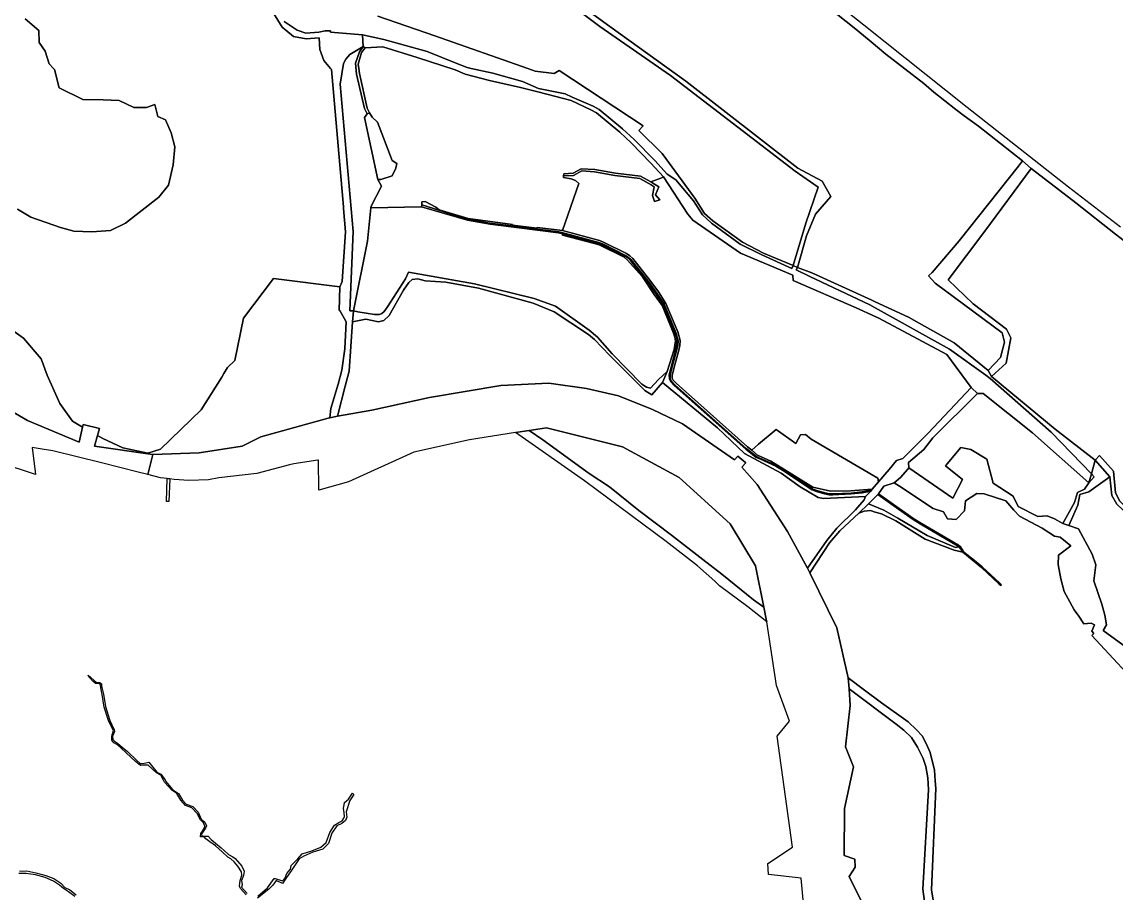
# Model space of a CAD drawing. Extents: x 548434 to 553028, y 1835063 to 1842282.
# Drawn here: x 550845 to 551685, y 1839867 to 1840536 of the extents above; entities that cross this region are included whole.
import ezdxf

# ---------------------------------------------------------------- set-up
doc = ezdxf.new("R2010")
doc.units = 0
doc.layers.add('Level 16', color=7, linetype='Continuous')
doc.layers.add('Level 23', color=7, linetype='Continuous')

msp = doc.modelspace()

# ---------------------------------------------------------------- linework, layer by layer
at = {"layer": 'Level 16'}
for points in [[(551710.92, 1840352.35), (551684.34, 1840372.82), (551653.81, 1840396.82), (551648.22, 1840401.04), (551619.6, 1840423.23), (551612.89, 1840429.11), (551579.32, 1840455.76), (551568.13, 1840463.69), (551561.72, 1840468.55), (551544.83, 1840481.9), (551537.18, 1840488.37), (551507.95, 1840511.03), (551495.21, 1840521.83), (551483.82, 1840531.31), (551465.3414, 1840545.6768)], [(551469.4204, 1840550.5802), (551491.07, 1840533.55), (551570.46, 1840470.14), (551648.24, 1840409.17), (551688.16, 1840378.44)], [(551448.98, 1839814.54), (551443.01, 1839878.23), (551418.07, 1839881.03), (551417.51, 1839889.51), (551436.5, 1839902.05), (551424.62, 1839987.08), (551434.21, 1839998.79), (551424.17, 1840026.23), (551416.6438, 1840074.895), (551416.51, 1840075.76), (551414.5089, 1840086.2951), (551407.98, 1840118.08), (551388.55, 1840150.17), (551349.44, 1840185.98), (551306.01, 1840209.36), (551247.67, 1840224.11), (551234.2196, 1840222.0067), (551223.683, 1840220.359), (551188.39, 1840214.84), (551145.69, 1840205.4), (551095.54, 1840182.55), (551072.9301, 1840176.1272), (551072.4651, 1840199.2477), (551072.13, 1840199.09), (551053.57, 1840196.32), (551050.2831, 1840195.6107), (551025.22, 1840188.98), (550996.0532, 1840185.5258), (550988.05, 1840184.12), (550973.02, 1840183.6), (550961.84, 1840184.42), (550958.4407, 1840184.7838), (550956.4431, 1840184.9975), (550951.28, 1840185.55), (550941.453, 1840188.0398), (550945.3082, 1840203.5075), (550980.9, 1840204.86), (551013.97, 1840209.81), (551028.24, 1840217.19), (551079.87, 1840231.53), (551081.3667, 1840231.8023), (551087.0837, 1840232.8424), (551113.62, 1840237.67), (551157.83, 1840247.28), (551212.51, 1840256.45), (551249.32, 1840258.41), (551278.22, 1840254.26), (551302.73, 1840248.63), (551328.85, 1840238), (551352.1, 1840227.14), (551391.84, 1840199.51), (551394.36, 1840202.34), (551400.55, 1840197.05), (551397.44, 1840193.76), (551409.31, 1840180.56), (551432.59, 1840144.3), (551447.9042, 1840116.1957), (551449.7077, 1840112.5437), (551470.49, 1840070.46), (551479.1873, 1840031.8811), (551479.8078, 1840023.4448), (551480.74, 1840010.77), (551477.22, 1839978.92), (551483.27, 1839963.7), (551476.42, 1839931.55), (551476.11, 1839895.58), (551484.22, 1839892.81), (551484.63, 1839886.48), (551479.83, 1839879.33), (551490.86, 1839857.05)]]:
    msp.add_lwpolyline(points, dxfattribs=at)
at = {"layer": 'Level 23'}
for points in [[(551447.22, 1840371.4), (551440.36, 1840347.03), (551437.06, 1840348.73), (551446.73, 1840381.23), (551456.04, 1840408.84), (551438.49, 1840421.07), (551342.86, 1840494.6), (551288.45, 1840532.26), (551191.19, 1840605.11), (551114.28, 1840660.5), (551117, 1840662.7), (551296.12, 1840532.21), (551354.44, 1840490.14), (551440.43, 1840423.43), (551459.1, 1840413.38), (551465.82, 1840401.65), (551454.04, 1840387.99)], [(551665.9129, 1840188.6268), (551663.96, 1840181.68), (551620.54, 1840220.1), (551582.7, 1840250.32), (551578.43, 1840250.27), (551573.65, 1840254.89), (551555.02, 1840280.41), (551502.75, 1840308.17), (551500, 1840309.43), (551485.36, 1840316.17), (551437.05, 1840337.04), (551436.71, 1840341.21), (551396.5, 1840358.02), (551359.85, 1840383.45), (551356.2, 1840388.16), (551337.34, 1840416.8), (551327.63, 1840427.22), (551312.66, 1840442.84), (551303.82, 1840451.05), (551286.04, 1840465.95), (551281.66, 1840468.31), (551266.55, 1840475.38), (551260.55, 1840476.97), (551240.83, 1840481.96), (551227.69, 1840485.44), (551203.73, 1840490.78), (551185.1, 1840495.64), (551177.41, 1840498.98), (551148.38, 1840508.33), (551122.02, 1840516.7), (551108.43, 1840515.94), (551106.86, 1840516.73), (551106.38, 1840525.85), (551122.75, 1840522.12), (551155.9, 1840513.07), (551178.76, 1840503.85), (551186.7, 1840500.69), (551189.86, 1840500), (551206.46, 1840496.37), (551229.24, 1840489.98), (551241.41, 1840484.5), (551261.82, 1840480.46), (551267.35, 1840477.95), (551283.39, 1840471.04), (551287.92, 1840468.4), (551305.95, 1840453.6), (551314.99, 1840445.54), (551330.63, 1840429.38), (551340.23, 1840418.78), (551346.74, 1840414.57), (551360.48, 1840398.44), (551367.27, 1840387.61), (551374.19, 1840381.18), (551396.19, 1840365.11), (551412.86, 1840356.94), (551435.83, 1840346.4), (551437.06, 1840348.73), (551440.36, 1840347.03), (551439.28, 1840345.22), (551449.76, 1840340.2), (551495.74, 1840318.51), (551500.0004, 1840316.1408), (551557.06, 1840284.41), (551584.94, 1840264.4), (551588.18, 1840261.92), (551635.02, 1840220.64)], [(551118.22, 1840414.63), (551120.94, 1840409.56), (551112.95, 1840394.21), (551112.8161, 1840392.9322), (551110.13, 1840367.3), (551099.39, 1840313.86), (551096.5708, 1840313.94), (551099.1, 1840374.7), (551089.22, 1840487.92), (551091.87, 1840503.91), (551093.56, 1840507.04), (551096.72, 1840510.62), (551106.86, 1840516.73), (551103.93, 1840512.86), (551100.98, 1840504.09), (551101.72, 1840495.51), (551107.76, 1840469.17), (551109.86, 1840465.23), (551107.88, 1840462.41)], [(551108.43, 1840515.94), (551105.45, 1840512.28), (551103.02, 1840503.37), (551103.46, 1840500), (551103.99, 1840496), (551110, 1840469.46), (551111.76, 1840465.92), (551109.86, 1840465.23), (551107.76, 1840469.17), (551101.72, 1840495.51), (551100.98, 1840504.09), (551103.93, 1840512.86), (551106.86, 1840516.73)], [(551335.36, 1840415.71), (551327.68, 1840413.04), (551319.74, 1840417.27), (551300.44, 1840419.63), (551284.56, 1840422.29), (551274.16, 1840422.98), (551268.12, 1840419.53), (551260.96, 1840418.94), (551260.73, 1840417.59), (551260.51, 1840416.31), (551266.42, 1840415.3), (551269.94, 1840413.92), (551272.5, 1840411.7), (551259.76, 1840375.42), (551240.29, 1840377.88), (551240.21, 1840377.35), (551221.41, 1840379.56), (551221.41, 1840380.14), (551187.36, 1840384.66), (551165.18, 1840391.32), (551162.51, 1840393.39), (551154.48, 1840397.73), (551151.89, 1840397.59), (551151.98, 1840395.14), (551151.61, 1840393.74), (551112.8161, 1840392.9322), (551112.95, 1840394.21), (551120.94, 1840409.56), (551118.22, 1840414.63), (551120.53, 1840414.68), (551129.02, 1840417.52), (551131.9, 1840423.31), (551132.71, 1840426.94), (551129.16, 1840429.31), (551117.82, 1840458.62), (551113.8, 1840462.71), (551111.76, 1840465.92), (551110, 1840469.46), (551103.99, 1840496), (551103.46, 1840500), (551103.02, 1840503.37), (551105.45, 1840512.28), (551108.43, 1840515.94), (551122.02, 1840516.7), (551148.38, 1840508.33), (551177.41, 1840498.98), (551185.1, 1840495.64), (551203.73, 1840490.78), (551227.69, 1840485.44), (551240.83, 1840481.96), (551260.55, 1840476.97), (551266.55, 1840475.38), (551281.66, 1840468.31), (551286.04, 1840465.95), (551303.82, 1840451.05), (551312.66, 1840442.84), (551327.63, 1840427.22), (551337.34, 1840416.8)], [(551111.76, 1840465.92), (551113.8, 1840462.71), (551117.82, 1840458.62), (551129.16, 1840429.31), (551132.71, 1840426.94), (551131.9, 1840423.31), (551129.02, 1840417.52), (551120.53, 1840414.68), (551118.22, 1840414.63), (551107.88, 1840462.41), (551109.86, 1840465.23)], [(551612.89, 1840429.11), (551619.6, 1840423.23), (551583.94, 1840375.05), (551555.91, 1840337.66), (551575.15, 1840319.16), (551600.76, 1840299.85), (551603.9, 1840293.06), (551600.49, 1840273.78), (551589.08, 1840263.45), (551586.71, 1840268.01), (551596.22, 1840278.04), (551599.17, 1840289.9), (551597.25, 1840296.99), (551545.91, 1840335.13), (551540.8, 1840340.71), (551543.72, 1840343.24), (551564.49, 1840367.59), (551610.03, 1840424.89)], [(551337.34, 1840416.8), (551356.2, 1840388.16), (551359.85, 1840383.45), (551396.5, 1840358.02), (551436.71, 1840341.21), (551437.05, 1840337.04), (551485.36, 1840316.17), (551500, 1840309.43), (551502.75, 1840308.17), (551555.02, 1840280.41), (551573.65, 1840254.89), (551540.6, 1840219.85), (551521.15, 1840200.4), (551516.28, 1840198.85), (551510.66, 1840192.04), (551502.47, 1840182.58), (551501.88, 1840185.44), (551450.83, 1840215.35), (551446.29, 1840218.81), (551442.66, 1840218.57), (551439.03, 1840211.86), (551424, 1840222.79), (551410.22, 1840211.38), (551405.26, 1840206.92), (551401.92, 1840209.39), (551347.22, 1840258.23), (551344.79, 1840260.68), (551344.16, 1840262.03), (551344.15, 1840264.23), (551345.39, 1840269.67), (551349.24, 1840283.76), (551349.89, 1840287.18), (551350.15, 1840291.02), (551348.33, 1840297.81), (551339.17, 1840319.61), (551333.43, 1840328.41), (551327.55, 1840336.48), (551313.73, 1840354.06), (551311.52, 1840356.1), (551309.01, 1840357.78), (551291.89, 1840366.36), (551288.14, 1840367.77), (551259.76, 1840375.42), (551272.5, 1840411.7), (551269.94, 1840413.92), (551266.42, 1840415.3), (551260.51, 1840416.31), (551260.73, 1840417.59), (551268.37, 1840417.7), (551274.6, 1840421.43), (551284.36, 1840420.56), (551300.15, 1840417.85), (551319.34, 1840415.53), (551327.88, 1840410.71), (551330.3, 1840409.03), (551328.84, 1840402.35), (551330.41, 1840397.83), (551334.67, 1840399.15), (551331.37, 1840403.01), (551333.69, 1840409.04), (551328.5, 1840412.35), (551327.68, 1840413.04), (551335.36, 1840415.71)], [(551327.68, 1840413.04), (551328.5, 1840412.35), (551333.69, 1840409.04), (551331.37, 1840403.01), (551334.67, 1840399.15), (551330.41, 1840397.83), (551328.84, 1840402.35), (551330.3, 1840409.03), (551327.88, 1840410.71), (551319.34, 1840415.53), (551300.15, 1840417.85), (551284.36, 1840420.56), (551274.6, 1840421.43), (551268.37, 1840417.7), (551260.73, 1840417.59), (551260.96, 1840418.94), (551268.12, 1840419.53), (551274.16, 1840422.98), (551284.56, 1840422.29), (551300.44, 1840419.63), (551319.74, 1840417.27)], [(551260.1, 1840372.91), (551259.77, 1840371.92), (551283.42, 1840365.7), (551288.08, 1840364.56), (551307.23, 1840354.99), (551309.51, 1840353.1), (551321.37, 1840339.97), (551330.29, 1840326.5), (551336.43, 1840317.95), (551345.06, 1840296.72), (551346.16, 1840293.5), (551346.72, 1840290.75), (551345.51, 1840284.1), (551340.13, 1840267.26), (551333.66, 1840261.14), (551327.31, 1840254.53), (551324.25, 1840255.33), (551320.72, 1840257.59), (551297.9, 1840280.77), (551286.62, 1840293.57), (551280.45, 1840298.91), (551254.53, 1840317.4), (551238.04, 1840323.26), (551192.26, 1840334.61), (551141.59, 1840343.59), (551139.32, 1840338.32), (551125.5, 1840317.03), (551122.88, 1840313.44), (551121.15, 1840311.78), (551119.26, 1840310.91), (551115.45, 1840310.98), (551102.69, 1840312.96), (551099.39, 1840313.86), (551110.13, 1840367.3), (551112.8161, 1840392.9322), (551151.61, 1840393.74), (551186.95, 1840383.54), (551204.3, 1840380.53), (551208.49, 1840379.94), (551256.8, 1840373.75), (551258.92, 1840373.25)], [(551151.98, 1840395.14), (551186.91, 1840384.22), (551203.99, 1840381.28), (551208.23, 1840380.72), (551257.06, 1840374.42), (551259.26, 1840373.96), (551287.67, 1840366.3), (551291.27, 1840364.95), (551308.23, 1840356.45), (551310.56, 1840354.89), (551312.6, 1840353.01), (551326.32, 1840335.55), (551332.16, 1840327.54), (551337.8, 1840318.89), (551346.87, 1840297.31), (551348.6, 1840290.87), (551348.36, 1840287.38), (551347.74, 1840284.11), (551343.9, 1840270.04), (551342.61, 1840264.4), (551342.62, 1840261.68), (551343.51, 1840259.78), (551346.16, 1840257.11), (551400.89, 1840208.24), (551406.21, 1840203.93), (551408.91, 1840202.01), (551411.46, 1840200.71), (551424.03, 1840195), (551429.47, 1840191.9), (551452.02, 1840176.98), (551455.07, 1840175.84), (551461.19, 1840174.01), (551464.73, 1840173.3), (551467.39, 1840173.25), (551481.53, 1840173.9), (551489.85, 1840174.79), (551496.98, 1840176.15), (551496.59, 1840175.38), (551489.97, 1840174.07), (551481.57, 1840173.22), (551467.42, 1840172.51), (551464.55, 1840172.6), (551461.07, 1840173.2), (551454.86, 1840175.13), (551451.62, 1840176.48), (551428.74, 1840191.48), (551423.61, 1840194.51), (551411.27, 1840200.07), (551408.61, 1840201.33), (551405.66, 1840203.46), (551400.51, 1840207.49), (551345.68, 1840256.55), (551343.03, 1840259.23), (551341.88, 1840261.58), (551341.8, 1840264.62), (551343.25, 1840270.6), (551346.9, 1840284.38), (551347.48, 1840287.21), (551347.83, 1840290.83), (551347.31, 1840293.8), (551346.17, 1840296.92), (551337.16, 1840318.49), (551331.54, 1840327.1), (551325.67, 1840335.09), (551312.11, 1840352.38), (551310.2, 1840354.25), (551307.91, 1840355.78), (551290.79, 1840364.35), (551287.45, 1840365.59), (551260.1, 1840372.91), (551258.92, 1840373.25), (551256.8, 1840373.75), (551208.49, 1840379.94), (551204.3, 1840380.53), (551186.95, 1840383.54), (551151.61, 1840393.74)], [(551405.26, 1840206.92), (551409.53, 1840202.9), (551419.73, 1840198.52), (551451.99, 1840178.33), (551465.55, 1840175.24), (551481.05, 1840175.67), (551497.62, 1840176.8), (551496.98, 1840176.15), (551489.85, 1840174.79), (551481.53, 1840173.9), (551467.39, 1840173.25), (551464.73, 1840173.3), (551461.19, 1840174.01), (551455.07, 1840175.84), (551452.02, 1840176.98), (551429.47, 1840191.9), (551424.03, 1840195), (551411.46, 1840200.71), (551408.91, 1840202.01), (551406.21, 1840203.93), (551400.89, 1840208.24), (551346.16, 1840257.11), (551343.51, 1840259.78), (551342.62, 1840261.68), (551342.61, 1840264.4), (551343.9, 1840270.04), (551347.74, 1840284.11), (551348.36, 1840287.38), (551348.6, 1840290.87), (551346.87, 1840297.31), (551337.8, 1840318.89), (551332.16, 1840327.54), (551326.32, 1840335.55), (551312.6, 1840353.01), (551310.56, 1840354.89), (551308.23, 1840356.45), (551291.27, 1840364.95), (551287.67, 1840366.3), (551259.26, 1840373.96), (551257.06, 1840374.42), (551208.23, 1840380.72), (551203.99, 1840381.28), (551186.91, 1840384.22), (551151.98, 1840395.14), (551151.89, 1840397.59), (551154.48, 1840397.73), (551162.51, 1840393.39), (551165.18, 1840391.32), (551187.36, 1840384.66), (551221.41, 1840380.14), (551221.41, 1840379.56), (551240.21, 1840377.35), (551240.29, 1840377.88), (551259.76, 1840375.42), (551288.14, 1840367.77), (551291.89, 1840366.36), (551309.01, 1840357.78), (551311.52, 1840356.1), (551313.73, 1840354.06), (551327.55, 1840336.48), (551333.43, 1840328.41), (551339.17, 1840319.61), (551348.33, 1840297.81), (551350.15, 1840291.02), (551349.89, 1840287.18), (551349.24, 1840283.76), (551345.39, 1840269.67), (551344.15, 1840264.23), (551344.16, 1840262.03), (551344.79, 1840260.68), (551347.22, 1840258.23), (551401.92, 1840209.39)], [(551260.1, 1840372.91), (551287.45, 1840365.59), (551290.79, 1840364.35), (551307.91, 1840355.78), (551310.2, 1840354.25), (551312.11, 1840352.38), (551325.67, 1840335.09), (551331.54, 1840327.1), (551337.16, 1840318.49), (551346.17, 1840296.92), (551347.31, 1840293.8), (551347.83, 1840290.83), (551347.48, 1840287.21), (551346.9, 1840284.38), (551343.25, 1840270.6), (551341.8, 1840264.62), (551341.88, 1840261.58), (551343.03, 1840259.23), (551345.68, 1840256.55), (551400.51, 1840207.49), (551405.66, 1840203.46), (551408.61, 1840201.33), (551411.27, 1840200.07), (551423.61, 1840194.51), (551428.74, 1840191.48), (551451.62, 1840176.48), (551454.86, 1840175.13), (551461.07, 1840173.2), (551464.55, 1840172.6), (551467.42, 1840172.51), (551481.57, 1840173.22), (551489.97, 1840174.07), (551496.59, 1840175.38), (551492.44, 1840171.15), (551460.1, 1840169.81), (551456.07, 1840170.6), (551442.19, 1840178.74), (551427.75, 1840189.29), (551399.65, 1840204.25), (551378.76, 1840224.01), (551336.54, 1840258.77), (551340.13, 1840267.26), (551345.51, 1840284.1), (551346.72, 1840290.75), (551346.16, 1840293.5), (551345.06, 1840296.72), (551336.43, 1840317.95), (551330.29, 1840326.5), (551321.37, 1840339.97), (551309.51, 1840353.1), (551307.23, 1840354.99), (551288.08, 1840364.56), (551283.42, 1840365.7), (551259.77, 1840371.92)], [(551099.39, 1840313.86), (551102.69, 1840312.96), (551115.45, 1840310.98), (551119.26, 1840310.91), (551121.15, 1840311.78), (551122.88, 1840313.44), (551125.5, 1840317.03), (551139.32, 1840338.32), (551141.59, 1840343.59), (551192.26, 1840334.61), (551238.04, 1840323.26), (551254.53, 1840317.4), (551280.45, 1840298.91), (551286.62, 1840293.57), (551297.9, 1840280.77), (551320.72, 1840257.59), (551324.25, 1840255.33), (551327.31, 1840254.53), (551333.66, 1840261.14), (551340.13, 1840267.26), (551336.54, 1840258.77), (551328.33, 1840249.46), (551323.1, 1840252.78), (551296.21, 1840279.42), (551284.45, 1840291.8), (551279.87, 1840295.73), (551253.36, 1840312.96), (551237.39, 1840319.72), (551195.32, 1840331.21), (551170.4, 1840335.86), (551154.48, 1840336.94), (551148.81, 1840338.35), (551144.4, 1840337.81), (551141.88, 1840335.6), (551137.73, 1840329.64), (551126.83, 1840310.31), (551122.77, 1840306.41), (551118.71, 1840305.41), (551108.78, 1840307.35), (551098.69, 1840305.43)], [(551668.86, 1840199.11), (551665.9129, 1840188.6268), (551635.02, 1840220.64), (551588.18, 1840261.92), (551584.94, 1840264.4), (551557.06, 1840284.41), (551500.0004, 1840316.1408), (551495.74, 1840318.51), (551449.76, 1840340.2), (551439.28, 1840345.22), (551440.36, 1840347.03), (551451.2, 1840343.12), (551497.44, 1840321.94), (551500, 1840320.75), (551525.42, 1840308.95), (551560.48, 1840289.22), (551586.71, 1840268.01), (551589.08, 1840263.45), (551638.11, 1840223.02)], [(551088.92, 1840332.26), (551088.39, 1840314.17), (551089.01, 1840314.17), (551093.67, 1840305.39), (551092.73, 1840284.69), (551090.53, 1840268.36), (551087.58, 1840257.47), (551082.01, 1840238.97), (551081.3667, 1840231.8023), (551079.87, 1840231.53), (551028.24, 1840217.19), (551013.97, 1840209.81), (550980.9, 1840204.86), (550945.3082, 1840203.5075), (550945.11, 1840203.5), (550900.49, 1840209.95), (550902.9007, 1840218.1892), (550906.95, 1840215.92), (550922.26, 1840208.55), (550941.47, 1840204.44), (550951.26, 1840207.66), (550982.43, 1840237.74), (550998.23, 1840262.84), (551000, 1840265.79), (551002.74, 1840270.37), (551008.24, 1840275.78), (551014.89, 1840308.19), (551038.03, 1840338.56)], [(551336.54, 1840258.77), (551378.76, 1840224.01), (551399.65, 1840204.25), (551427.75, 1840189.29), (551442.19, 1840178.74), (551456.07, 1840170.6), (551460.1, 1840169.81), (551492.44, 1840171.15), (551491.42, 1840168.75), (551484.81, 1840161.02), (551470.37, 1840146.83), (551462.83, 1840137.59), (551447.9042, 1840116.1957), (551432.59, 1840144.3), (551409.31, 1840180.56), (551397.44, 1840193.76), (551400.55, 1840197.05), (551394.36, 1840202.34), (551391.84, 1840199.51), (551352.1, 1840227.14), (551328.85, 1840238), (551302.73, 1840248.63), (551278.22, 1840254.26), (551249.32, 1840258.41), (551212.51, 1840256.45), (551157.83, 1840247.28), (551113.62, 1840237.67), (551087.0837, 1840232.8424), (551093.05, 1840255.9), (551096.12, 1840267.45), (551098.69, 1840305.43), (551108.78, 1840307.35), (551118.71, 1840305.41), (551122.77, 1840306.41), (551126.83, 1840310.31), (551137.73, 1840329.64), (551141.88, 1840335.6), (551144.4, 1840337.81), (551148.81, 1840338.35), (551154.48, 1840336.94), (551170.4, 1840335.86), (551195.32, 1840331.21), (551237.39, 1840319.72), (551253.36, 1840312.96), (551279.87, 1840295.73), (551284.45, 1840291.8), (551296.21, 1840279.42), (551323.1, 1840252.78), (551328.33, 1840249.46)], [(551525.53, 1840197.49), (551525.79, 1840193.33), (551525.01, 1840192.21), (551519.24, 1840185.75), (551514.47, 1840181.83), (551506.63, 1840179.08), (551502.48, 1840173.43), (551501.98, 1840172.9), (551494.84, 1840165.54), (551487.3, 1840158.47), (551472.63, 1840144.84), (551464.94, 1840135.58), (551449.7077, 1840112.5437), (551447.9042, 1840116.1957), (551462.83, 1840137.59), (551470.37, 1840146.83), (551484.81, 1840161.02), (551491.42, 1840168.75), (551492.44, 1840171.15), (551496.59, 1840175.38), (551496.98, 1840176.15), (551497.62, 1840176.8), (551502.47, 1840182.58), (551510.66, 1840192.04), (551516.28, 1840198.85), (551521.15, 1840200.4), (551540.6, 1840219.85), (551573.65, 1840254.89), (551578.43, 1840250.27), (551544.27, 1840216.35), (551537.16, 1840207.32)], [(551652.83, 1840166.53), (551644.05, 1840150.43), (551637.43, 1840154.21), (551631.93, 1840156.42), (551624.84, 1840156.02), (551609.56, 1840163.46), (551605.77, 1840171.4), (551590.43, 1840181.43), (551585.68, 1840200.03), (551573.2, 1840207.31), (551565.75, 1840208.96), (551553.81, 1840194.83), (551566.97, 1840184.42), (551559.42, 1840169.99), (551525.79, 1840193.33), (551525.53, 1840197.49), (551537.16, 1840207.32), (551544.27, 1840216.35), (551578.43, 1840250.27), (551582.7, 1840250.32), (551620.54, 1840220.1), (551663.96, 1840181.68), (551660.62, 1840176.94), (551655.1, 1840174.26)], [(551414.5089, 1840086.2951), (551416.51, 1840075.76), (551416.6438, 1840074.895), (551402.18, 1840086.48), (551380.41, 1840102.63), (551376.74, 1840106.21), (551363.4, 1840117.89), (551339.39, 1840136.6), (551276.64, 1840183.29), (551223.683, 1840220.359), (551234.2196, 1840222.0067), (551244.71, 1840214.84), (551280.35, 1840188.93), (551296.02, 1840178.62), (551318.55, 1840160.6), (551343.46, 1840141.65), (551367.55, 1840122.96), (551382.15, 1840111.5), (551406.46, 1840091.83)], [(551244.71, 1840214.84), (551234.2196, 1840222.0067), (551247.67, 1840224.11), (551306.01, 1840209.36), (551349.44, 1840185.98), (551388.55, 1840150.17), (551407.98, 1840118.08), (551414.5089, 1840086.2951), (551406.46, 1840091.83), (551382.15, 1840111.5), (551367.55, 1840122.96), (551343.46, 1840141.65), (551318.55, 1840160.6), (551296.02, 1840178.62), (551280.35, 1840188.93)], [(551405.26, 1840206.92), (551410.22, 1840211.38), (551424, 1840222.79), (551439.03, 1840211.86), (551442.66, 1840218.57), (551446.29, 1840218.81), (551450.83, 1840215.35), (551501.88, 1840185.44), (551502.47, 1840182.58), (551497.62, 1840176.8), (551481.05, 1840175.67), (551465.55, 1840175.24), (551451.99, 1840178.33), (551419.73, 1840198.52), (551409.53, 1840202.9)], [(551814.23, 1840104.95), (551822.12, 1840099.07), (551796.5, 1840103.01), (551776.17, 1840104.74), (551743.69, 1840108.59), (551739.91, 1840111.96), (551729.49, 1840123.86), (551685.51, 1840165.5), (551681.54, 1840171.93), (551680, 1840186.38), (551668.86, 1840199.11), (551672.17, 1840202.78), (551682.88, 1840190.76), (551684.44, 1840174.14), (551687.69, 1840167.79), (551731.8, 1840125.61), (551744.91, 1840113.4), (551799.24, 1840106.36)], [(551668.86, 1840199.11), (551680, 1840186.38), (551663.99, 1840174.85), (551657.03, 1840172.75), (551655.46, 1840164.72), (551648.61, 1840148.94), (551644.05, 1840150.43), (551652.83, 1840166.53), (551655.1, 1840174.26), (551660.62, 1840176.94), (551663.96, 1840181.68), (551668.11, 1840186.35), (551665.9129, 1840188.6268)], [(550956.4431, 1840184.9975), (550958.4407, 1840184.7838), (550957.78, 1840167.36), (550955.76, 1840167.55)], [(551665.9129, 1840188.6268), (551668.11, 1840186.35), (551663.96, 1840181.68)], [(551501.98, 1840172.9), (551517.7, 1840161.51), (551529.12, 1840153.58), (551534.37, 1840150.37), (551563.09, 1840133.36), (551564.25, 1840132.61), (551561.64, 1840132.16), (551539.76, 1840141.3), (551517.22, 1840154.71), (551506.42, 1840160.77), (551494.84, 1840165.54)], [(551502.48, 1840173.43), (551518.19, 1840162.12), (551529.66, 1840154.23), (551534.23, 1840151.31), (551563.73, 1840133.82), (551565.37, 1840132.53), (551567.94, 1840128.53), (551576.16, 1840121.99), (551582.14, 1840117.13), (551595.5, 1840104.82), (551596.94, 1840103.36), (551596.29, 1840102.9), (551594.9, 1840104.3), (551581.46, 1840116.73), (551567.15, 1840128.42), (551564.25, 1840132.61), (551563.09, 1840133.36), (551534.37, 1840150.37), (551529.12, 1840153.58), (551517.7, 1840161.51), (551501.98, 1840172.9)], [(551564.25, 1840132.61), (551567.15, 1840128.42), (551560.48, 1840129.98), (551538.25, 1840138.62), (551515.64, 1840152.57), (551504.65, 1840157.84), (551500, 1840159.31), (551496.35, 1840160.46), (551491.49, 1840160.02), (551487.3, 1840158.47), (551494.84, 1840165.54), (551506.42, 1840160.77), (551517.22, 1840154.71), (551539.76, 1840141.3), (551561.64, 1840132.16)]]:
    msp.add_lwpolyline(points, close=True, dxfattribs=at)
for points in [[(551465.3414, 1840545.6768), (551483.82, 1840531.31), (551495.21, 1840521.83), (551507.95, 1840511.03), (551537.18, 1840488.37), (551544.83, 1840481.9), (551561.72, 1840468.55), (551568.13, 1840463.69), (551579.32, 1840455.76), (551612.89, 1840429.11), (551610.03, 1840424.89), (551564.49, 1840367.59), (551543.72, 1840343.24), (551540.8, 1840340.71), (551545.91, 1840335.13), (551597.25, 1840296.99), (551599.17, 1840289.9), (551596.22, 1840278.04), (551586.71, 1840268.01), (551560.48, 1840289.22), (551525.42, 1840308.95), (551500, 1840320.75), (551497.44, 1840321.94), (551451.2, 1840343.12), (551440.36, 1840347.03), (551447.22, 1840371.4), (551454.04, 1840387.99), (551465.82, 1840401.65), (551459.1, 1840413.38), (551440.43, 1840423.43), (551354.44, 1840490.14), (551296.12, 1840532.21), (551117, 1840662.7)], [(551191.19, 1840605.11), (551288.45, 1840532.26), (551342.86, 1840494.6), (551438.49, 1840421.07), (551456.04, 1840408.84), (551446.73, 1840381.23), (551437.06, 1840348.73), (551414.04, 1840358.14), (551398.13, 1840366.63), (551375.21, 1840382.9), (551368.98, 1840388.72), (551361.33, 1840400.44), (551336.45, 1840434.6), (551318.544, 1840452.234), (551321.76, 1840456), (551257.28, 1840498.42), (551253.43, 1840496.18), (551238.84, 1840498), (551233.16, 1840500), (551161.85, 1840525.11), (551118.2, 1840540.1)], [(551034.75, 1840547.8), (551044.7, 1840531.62), (551053.38, 1840524.49), (551063.04, 1840522.82), (551073, 1840523.43), (551073.49, 1840514.44), (551076.61, 1840506.04), (551081.72, 1840500), (551082.45, 1840499.14), (551091.65, 1840393.81), (551091.79, 1840392.49), (551093.32, 1840374.55), (551090.73, 1840336.4), (551088.92, 1840332.26), (551038.03, 1840338.56), (551014.89, 1840308.19), (551008.24, 1840275.78), (551002.74, 1840270.37), (551000, 1840265.79), (550998.23, 1840262.84), (550982.43, 1840237.74), (550951.26, 1840207.66), (550941.47, 1840204.44), (550922.26, 1840208.55), (550906.95, 1840215.92), (550902.9007, 1840218.1892), (550904.44, 1840223.45), (550891.91, 1840226.57), (550891.4682, 1840224.5962), (550883.61, 1840229), (550873.88, 1840242.67), (550864.24, 1840264.34), (550859.66, 1840276.94), (550846.08, 1840292.91), (550824.25, 1840308.33)], [(551046.24, 1840536.02), (551056.23, 1840529.35), (551062.8, 1840527.2), (551072.7, 1840527.84), (551077.64, 1840529), (551081.72, 1840528.86), (551081.83, 1840527.85), (551106.38, 1840525.85), (551106.86, 1840516.73), (551096.72, 1840510.62), (551093.56, 1840507.04), (551091.87, 1840503.91), (551089.22, 1840487.92), (551099.1, 1840374.7), (551096.5708, 1840313.94), (551099.39, 1840313.86), (551098.69, 1840305.43), (551096.12, 1840267.45), (551093.05, 1840255.9), (551087.0837, 1840232.8424), (551081.3667, 1840231.8023), (551082.01, 1840238.97), (551087.58, 1840257.47), (551090.53, 1840268.36), (551092.73, 1840284.69), (551093.67, 1840305.39), (551089.01, 1840314.17), (551088.39, 1840314.17), (551088.92, 1840332.26), (551090.73, 1840336.4), (551093.32, 1840374.55), (551091.79, 1840392.49), (551091.65, 1840393.81), (551082.45, 1840499.14), (551081.72, 1840500), (551076.61, 1840506.04), (551073.49, 1840514.44), (551073, 1840523.43), (551063.04, 1840522.82), (551053.38, 1840524.49), (551044.7, 1840531.62), (551034.75, 1840547.8)], [(551710.92, 1840352.35), (551684.34, 1840372.82), (551653.81, 1840396.82), (551648.22, 1840401.04), (551619.6, 1840423.23), (551612.89, 1840429.11), (551579.32, 1840455.76), (551568.13, 1840463.69), (551561.72, 1840468.55), (551544.83, 1840481.9), (551537.18, 1840488.37), (551507.95, 1840511.03), (551495.21, 1840521.83), (551483.82, 1840531.31), (551465.3414, 1840545.6768)], [(551469.4204, 1840550.5802), (551491.07, 1840533.55), (551570.46, 1840470.14), (551648.24, 1840409.17), (551688.16, 1840378.44)], [(550847.35, 1840538.21), (550857.92, 1840529.14), (550858.15, 1840520.02), (550862.67, 1840513.37), (550865.68, 1840503.57), (550869.21, 1840500), (550869.91, 1840499.29), (550873.48, 1840485.19), (550891.69, 1840476.1), (550907.18, 1840475.81), (550919.62, 1840475.32), (550930.74, 1840469.92), (550940.46, 1840469.93), (550946.87, 1840472.25), (550949.18, 1840463.14), (550955.16, 1840460.63), (550959.55, 1840450.58), (550962.15, 1840439.83), (550961.09, 1840426.02), (550957.43, 1840410.36), (550949.9, 1840401.2), (550924.34, 1840381.1), (550912.89, 1840375.58), (550898.58, 1840374.43), (550884.8, 1840374.98), (550874.54, 1840377.8), (550851.73, 1840385.83), (550841.37, 1840391.9)], [(550841.37, 1840391.9), (550851.73, 1840385.83), (550874.54, 1840377.8), (550884.8, 1840374.98), (550898.58, 1840374.43), (550912.89, 1840375.58), (550924.34, 1840381.1), (550949.9, 1840401.2), (550957.43, 1840410.36), (550961.09, 1840426.02), (550962.15, 1840439.83), (550959.55, 1840450.58), (550955.16, 1840460.63), (550949.18, 1840463.14), (550946.87, 1840472.25), (550940.46, 1840469.93), (550930.74, 1840469.92), (550919.62, 1840475.32), (550907.18, 1840475.81), (550891.69, 1840476.1), (550873.48, 1840485.19), (550869.91, 1840499.29), (550869.21, 1840500), (550865.68, 1840503.57), (550862.67, 1840513.37), (550858.15, 1840520.02), (550857.92, 1840529.14), (550847.35, 1840538.21)], [(551118.2, 1840540.1), (551161.85, 1840525.11), (551233.16, 1840500), (551238.84, 1840498), (551253.43, 1840496.18), (551257.28, 1840498.42), (551321.76, 1840456), (551318.544, 1840452.234), (551336.45, 1840434.6), (551361.33, 1840400.44), (551368.98, 1840388.72), (551375.21, 1840382.9), (551398.13, 1840366.63), (551414.04, 1840358.14), (551437.06, 1840348.73), (551435.83, 1840346.4), (551412.86, 1840356.94), (551396.19, 1840365.11), (551374.19, 1840381.18), (551367.27, 1840387.61), (551360.48, 1840398.44), (551346.74, 1840414.57), (551340.23, 1840418.78), (551330.63, 1840429.38), (551314.99, 1840445.54), (551305.95, 1840453.6), (551287.92, 1840468.4), (551283.39, 1840471.04), (551267.35, 1840477.95), (551261.82, 1840480.46), (551241.41, 1840484.5), (551229.24, 1840489.98), (551206.46, 1840496.37), (551189.86, 1840500), (551186.7, 1840500.69), (551178.76, 1840503.85), (551155.9, 1840513.07), (551122.75, 1840522.12), (551106.38, 1840525.85), (551081.83, 1840527.85), (551081.72, 1840528.86), (551077.64, 1840529), (551072.7, 1840527.84), (551062.8, 1840527.2), (551056.23, 1840529.35), (551046.24, 1840536.02)], [(551687.69, 1840167.79), (551684.44, 1840174.14), (551682.88, 1840190.76), (551672.17, 1840202.78), (551668.86, 1840199.11), (551638.11, 1840223.02), (551589.08, 1840263.45), (551600.49, 1840273.78), (551603.9, 1840293.06), (551600.76, 1840299.85), (551575.15, 1840319.16), (551555.91, 1840337.66), (551583.94, 1840375.05), (551619.6, 1840423.23), (551648.22, 1840401.04), (551653.81, 1840396.82), (551684.34, 1840372.82), (551710.92, 1840352.35)], [(550824.25, 1840308.33), (550846.08, 1840292.91), (550859.66, 1840276.94), (550864.24, 1840264.34), (550873.88, 1840242.67), (550883.61, 1840229), (550891.4682, 1840224.5962), (550888.85, 1840212.9), (550849.28, 1840229.65), (550824.3053, 1840244.0809)], [(551448.98, 1839814.54), (551443.01, 1839878.23), (551418.07, 1839881.03), (551417.51, 1839889.51), (551436.5, 1839902.05), (551424.62, 1839987.08), (551434.21, 1839998.79), (551424.17, 1840026.23), (551416.6438, 1840074.895), (551416.51, 1840075.76), (551414.5089, 1840086.2951), (551407.98, 1840118.08), (551388.55, 1840150.17), (551349.44, 1840185.98), (551306.01, 1840209.36), (551247.67, 1840224.11), (551234.2196, 1840222.0067), (551223.683, 1840220.359), (551188.39, 1840214.84), (551145.69, 1840205.4), (551095.54, 1840182.55), (551072.9301, 1840176.1272), (551072.4651, 1840199.2477), (551072.13, 1840199.09), (551053.57, 1840196.32), (551050.2831, 1840195.6107), (551025.22, 1840188.98), (550996.0532, 1840185.5258), (550988.05, 1840184.12), (550973.02, 1840183.6), (550961.84, 1840184.42), (550958.4407, 1840184.7838), (550956.4431, 1840184.9975), (550951.28, 1840185.55), (550941.453, 1840188.0398), (550945.3082, 1840203.5075), (550980.9, 1840204.86), (551013.97, 1840209.81), (551028.24, 1840217.19), (551079.87, 1840231.53), (551081.3667, 1840231.8023), (551087.0837, 1840232.8424), (551113.62, 1840237.67), (551157.83, 1840247.28), (551212.51, 1840256.45), (551249.32, 1840258.41), (551278.22, 1840254.26), (551302.73, 1840248.63), (551328.85, 1840238), (551352.1, 1840227.14), (551391.84, 1840199.51), (551394.36, 1840202.34), (551400.55, 1840197.05), (551397.44, 1840193.76), (551409.31, 1840180.56), (551432.59, 1840144.3), (551447.9042, 1840116.1957), (551449.7077, 1840112.5437), (551470.49, 1840070.46), (551479.1873, 1840031.8811), (551479.8078, 1840023.4448), (551480.74, 1840010.77), (551477.22, 1839978.92), (551483.27, 1839963.7), (551476.42, 1839931.55), (551476.11, 1839895.58), (551484.22, 1839892.81), (551484.63, 1839886.48), (551479.83, 1839879.33), (551490.86, 1839857.05)], [(550824.3053, 1840244.0809), (550849.28, 1840229.65), (550888.85, 1840212.9), (550891.4682, 1840224.5962), (550891.91, 1840226.57), (550904.44, 1840223.45), (550902.9007, 1840218.1892), (550900.49, 1840209.95), (550945.11, 1840203.5), (550945.3082, 1840203.5075), (550943.3238, 1840195.546), (550941.453, 1840188.0398), (550934.15, 1840189.8901), (550905.93, 1840197.04), (550868.69, 1840206.33), (550860.4033, 1840207.6731), (550852.8534, 1840208.8968), (550855.4004, 1840188.1266), (550773.03, 1840215.35)], [(551708.91, 1840018.47), (551666.24, 1840064.55), (551667.84, 1840065.94), (551666.32, 1840067.81), (551668.29, 1840072.67), (551665.58, 1840074.08), (551660.08, 1840073.41), (551656.18, 1840079.36), (551652.7, 1840084.24), (551645.04, 1840098.31), (551642.47, 1840107.94), (551640.41, 1840119.02), (551640.57, 1840126.2), (551650.14, 1840133.38), (551641.83, 1840140.06), (551637.61, 1840140.71), (551627.96, 1840146.92), (551610.79, 1840156.18), (551606.26, 1840160.68), (551600.07, 1840167.97), (551583.5, 1840173.22), (551577.81, 1840173.69), (551569.15, 1840167.95), (551568.47, 1840160.3), (551562.18, 1840153.68), (551555.45, 1840154.12), (551552.31, 1840159.41), (551544.43, 1840162.1), (551518.55, 1840179.24), (551514.47, 1840181.83), (551519.24, 1840185.75), (551525.01, 1840192.21), (551525.79, 1840193.33), (551559.42, 1840169.99), (551566.97, 1840184.42), (551553.81, 1840194.83), (551565.75, 1840208.96), (551573.2, 1840207.31), (551585.68, 1840200.03), (551590.43, 1840181.43), (551605.77, 1840171.4), (551609.56, 1840163.46), (551624.84, 1840156.02), (551631.93, 1840156.42), (551637.43, 1840154.21), (551644.05, 1840150.43), (551648.61, 1840148.94), (551655.99, 1840146.39), (551666.54, 1840126.98), (551669.31, 1840118.85), (551667.7, 1840106.56), (551673.92, 1840088.54), (551676.22, 1840080.06), (551677.38, 1840072.71), (551674.95, 1840068.38), (551692.92, 1840055.41)], [(551692.92, 1840055.41), (551674.95, 1840068.38), (551677.38, 1840072.71), (551676.22, 1840080.06), (551673.92, 1840088.54), (551667.7, 1840106.56), (551669.31, 1840118.85), (551666.54, 1840126.98), (551655.99, 1840146.39), (551648.61, 1840148.94), (551655.46, 1840164.72), (551657.03, 1840172.75), (551663.99, 1840174.85), (551680, 1840186.38), (551681.54, 1840171.93), (551685.51, 1840165.5)], [(551544.43, 1839861.3), (551543.194, 1839869.227), (551546.34, 1839946.93), (551546.047, 1839952.964), (551545.3, 1839961.14), (551542.04, 1839974.55), (551539.012, 1839981.638), (551535.84, 1839987.35), (551531.52, 1839992.14), (551525.28, 1839998.11), (551504.833, 1840012.787), (551491.72, 1840022.65), (551479.1873, 1840031.8811), (551470.49, 1840070.46), (551449.7077, 1840112.5437), (551464.94, 1840135.58), (551472.63, 1840144.84), (551487.3, 1840158.47), (551491.49, 1840160.02), (551496.35, 1840160.46), (551500, 1840159.31), (551504.65, 1840157.84), (551515.64, 1840152.57), (551538.25, 1840138.62), (551560.48, 1840129.98), (551567.15, 1840128.42), (551581.46, 1840116.73), (551594.9, 1840104.3), (551596.29, 1840102.9), (551596.94, 1840103.36), (551595.5, 1840104.82), (551582.14, 1840117.13), (551576.16, 1840121.99), (551567.94, 1840128.53), (551565.37, 1840132.53), (551563.73, 1840133.82), (551534.23, 1840151.31), (551529.66, 1840154.23), (551518.19, 1840162.12), (551502.48, 1840173.43), (551506.63, 1840179.08), (551514.47, 1840181.83), (551518.55, 1840179.24), (551544.43, 1840162.1), (551552.31, 1840159.41), (551555.45, 1840154.12), (551562.18, 1840153.68), (551568.47, 1840160.3), (551569.15, 1840167.95), (551577.81, 1840173.69), (551583.5, 1840173.22), (551600.07, 1840167.97), (551606.26, 1840160.68), (551610.79, 1840156.18), (551627.96, 1840146.92), (551637.61, 1840140.71), (551641.83, 1840140.06), (551650.14, 1840133.38), (551640.57, 1840126.2), (551640.41, 1840119.02), (551642.47, 1840107.94), (551645.04, 1840098.31), (551652.7, 1840084.24), (551656.18, 1840079.36), (551660.08, 1840073.41), (551665.58, 1840074.08), (551668.29, 1840072.67), (551666.32, 1840067.81), (551667.84, 1840065.94), (551666.24, 1840064.55), (551708.91, 1840018.47)], [(551016.96, 1839865.48), (551012.76, 1839870.2), (551012.01, 1839871.98), (551012.47, 1839876.47), (551013.71, 1839880.55), (551013.54, 1839882.93), (551010.64, 1839887.45), (551007.87, 1839890.77), (551005.32, 1839892.97), (551002.9, 1839894.34), (550998.72, 1839898.36), (550993.46, 1839902.99), (550989.07, 1839906), (550985.98, 1839908.47), (550984.98, 1839909.65), (550982.96, 1839909.86), (550981.88, 1839910), (550982.19, 1839912.51), (550983.52, 1839914.26), (550984.98, 1839916.86), (550985.24, 1839918.13), (550984.38, 1839920.62), (550981.87, 1839922.83), (550979.33, 1839927.7), (550975.28, 1839932.26), (550970.43, 1839933.95), (550966.84, 1839937.94), (550963.88, 1839943.14), (550959.86, 1839945.71), (550954.44, 1839951.96), (550953.69, 1839953.44), (550951.4, 1839957.18), (550948.16, 1839959.14), (550941.79, 1839964.88), (550937.91, 1839965.01), (550935.96, 1839964.65), (550931.97, 1839967.74), (550924.94, 1839974.47), (550920.96, 1839977.94), (550918.13, 1839980.6), (550915.48, 1839982.02), (550913.88, 1839984.05), (550913.79, 1839987.29), (550915.08, 1839991.44), (550911.57, 1839998.53), (550911.11, 1840000), (550908.11, 1840009.49), (550906.49, 1840019.3), (550905.36, 1840024.43), (550905.1, 1840026.63), (550903.96, 1840027.62), (550901.28, 1840027.74), (550899.68, 1840029.31), (550896.36, 1840032.75), (550895.66, 1840034.13), (550900.17, 1840030.12), (550901.87, 1840028.61), (550904.69, 1840028.45), (550905.96, 1840027.4), (550906.08, 1840026.18), (550906.18, 1840024.58), (550907.52, 1840019.48), (550909.06, 1840009.95), (550912.22, 1840000), (550912.48, 1839999.17), (550915.76, 1839992.03), (550915.87, 1839990.84), (550914.49, 1839987.18), (550914.71, 1839984.56), (550915.89, 1839983.28), (550918.38, 1839981.79), (550921.79, 1839978.82), (550925.89, 1839975.31), (550932.83, 1839968.78), (550935.77, 1839966.22), (550937.62, 1839966.14), (550942.2, 1839967.15), (550948.46, 1839959.55), (550951.64, 1839957.97), (550954.83, 1839953.56), (550955.32, 1839952.32), (550960.57, 1839946.27), (550964.98, 1839943.11), (550968.15, 1839938.1), (550970.94, 1839934.96), (550976.05, 1839933.29), (550980.06, 1839928.93), (550982.47, 1839923.41), (550985.27, 1839921.25), (550986.53, 1839918.37), (550985.89, 1839916.59), (550982.77, 1839912.17), (550982.89, 1839910.72), (550984.61, 1839910.48), (550987.74, 1839910.34), (550990.28, 1839907.76), (550993.55, 1839904.91), (550997.77, 1839901.55), (551000.24, 1839899.48), (551003.34, 1839896.37), (551006.67, 1839894.62), (551008.66, 1839893.27), (551013.58, 1839887.34), (551015.53, 1839883.48), (551015.07, 1839880.18), (551013.52, 1839876.41), (551013.85, 1839873), (551013.36, 1839871.13), (551017.82, 1839866.42)], [(551537.7, 1839860.21), (551536.48, 1839869.75), (551540.82, 1839945.93), (551540.377, 1839955.251), (551538.807, 1839963.987), (551536.79, 1839970.12), (551532.429, 1839978.746), (551527.808, 1839986.198), (551521.78, 1839991.93), (551515.92, 1839996.51), (551479.8078, 1840023.4448), (551479.1873, 1840031.8811), (551491.72, 1840022.65), (551504.833, 1840012.787), (551525.28, 1839998.11), (551531.52, 1839992.14), (551535.84, 1839987.35), (551539.012, 1839981.638), (551542.04, 1839974.55), (551545.3, 1839961.14), (551546.047, 1839952.964), (551546.34, 1839946.93), (551543.194, 1839869.227), (551544.43, 1839861.3)], [(551490.86, 1839857.05), (551479.83, 1839879.33), (551484.63, 1839886.48), (551484.22, 1839892.81), (551476.11, 1839895.58), (551476.42, 1839931.55), (551483.27, 1839963.7), (551477.22, 1839978.92), (551480.74, 1840010.77), (551479.8078, 1840023.4448), (551515.92, 1839996.51), (551521.78, 1839991.93), (551527.808, 1839986.198), (551532.429, 1839978.746), (551536.79, 1839970.12), (551538.807, 1839963.987), (551540.377, 1839955.251), (551540.82, 1839945.93), (551536.48, 1839869.75), (551537.7, 1839860.21)], [(551026.09, 1839864.42), (551033.29, 1839870.72), (551038.46, 1839877.97), (551039.19, 1839877.92), (551044.82, 1839876.13), (551047.05, 1839878.43), (551048.28, 1839881.75), (551051.14, 1839885.1), (551051.64, 1839887.94), (551056.58, 1839893.02), (551059.96, 1839896.81), (551067.5, 1839899.07), (551074.23, 1839902.07), (551078.55, 1839905.43), (551081.2, 1839913.2), (551084.77, 1839918.82), (551088.24, 1839920.88), (551090.83, 1839922.2), (551092.06, 1839924.2), (551092.48, 1839925.62), (551092.26, 1839928.27), (551091.63, 1839931.81), (551092.34, 1839934.56), (551092.6, 1839936.28), (551095.46, 1839938.82), (551098.6, 1839943.41), (551099.59, 1839942.41), (551096.73, 1839937.76), (551093.67, 1839929), (551094.37, 1839925.01), (551093.21, 1839922.52), (551090.47, 1839920.25), (551086.59, 1839918.33), (551082.71, 1839912.81), (551080.18, 1839904.9), (551075.94, 1839900.34), (551068.16, 1839898.05), (551061.2, 1839894.98), (551057.66, 1839892.93), (551051.67, 1839883.82), (551047.49, 1839877.87), (551044.94, 1839874.07), (551040, 1839876.42), (551037.47, 1839872.78), (551034.45, 1839869.59), (551025.74, 1839862.8)], [(550885.53, 1839863.99), (550880.58, 1839867.76), (550876.87, 1839870.14), (550873.67, 1839872.86), (550869.09, 1839875.89), (550862.64, 1839878.78), (550855.39, 1839880.72), (550848.12, 1839881.77), (550845.26, 1839881.61), (550842.41, 1839881.83)], [(550842.93, 1839883.68), (550845.35, 1839883.58), (550848.62, 1839883.72), (550855.61, 1839882.17), (550863.21, 1839880.2), (550869.43, 1839877.97), (550874.72, 1839874.33), (550877.84, 1839871), (550881.54, 1839869.14), (550886.64, 1839865.4)]]:
    msp.add_lwpolyline(points, dxfattribs=at)

doc.saveas('drawing.dxf')
